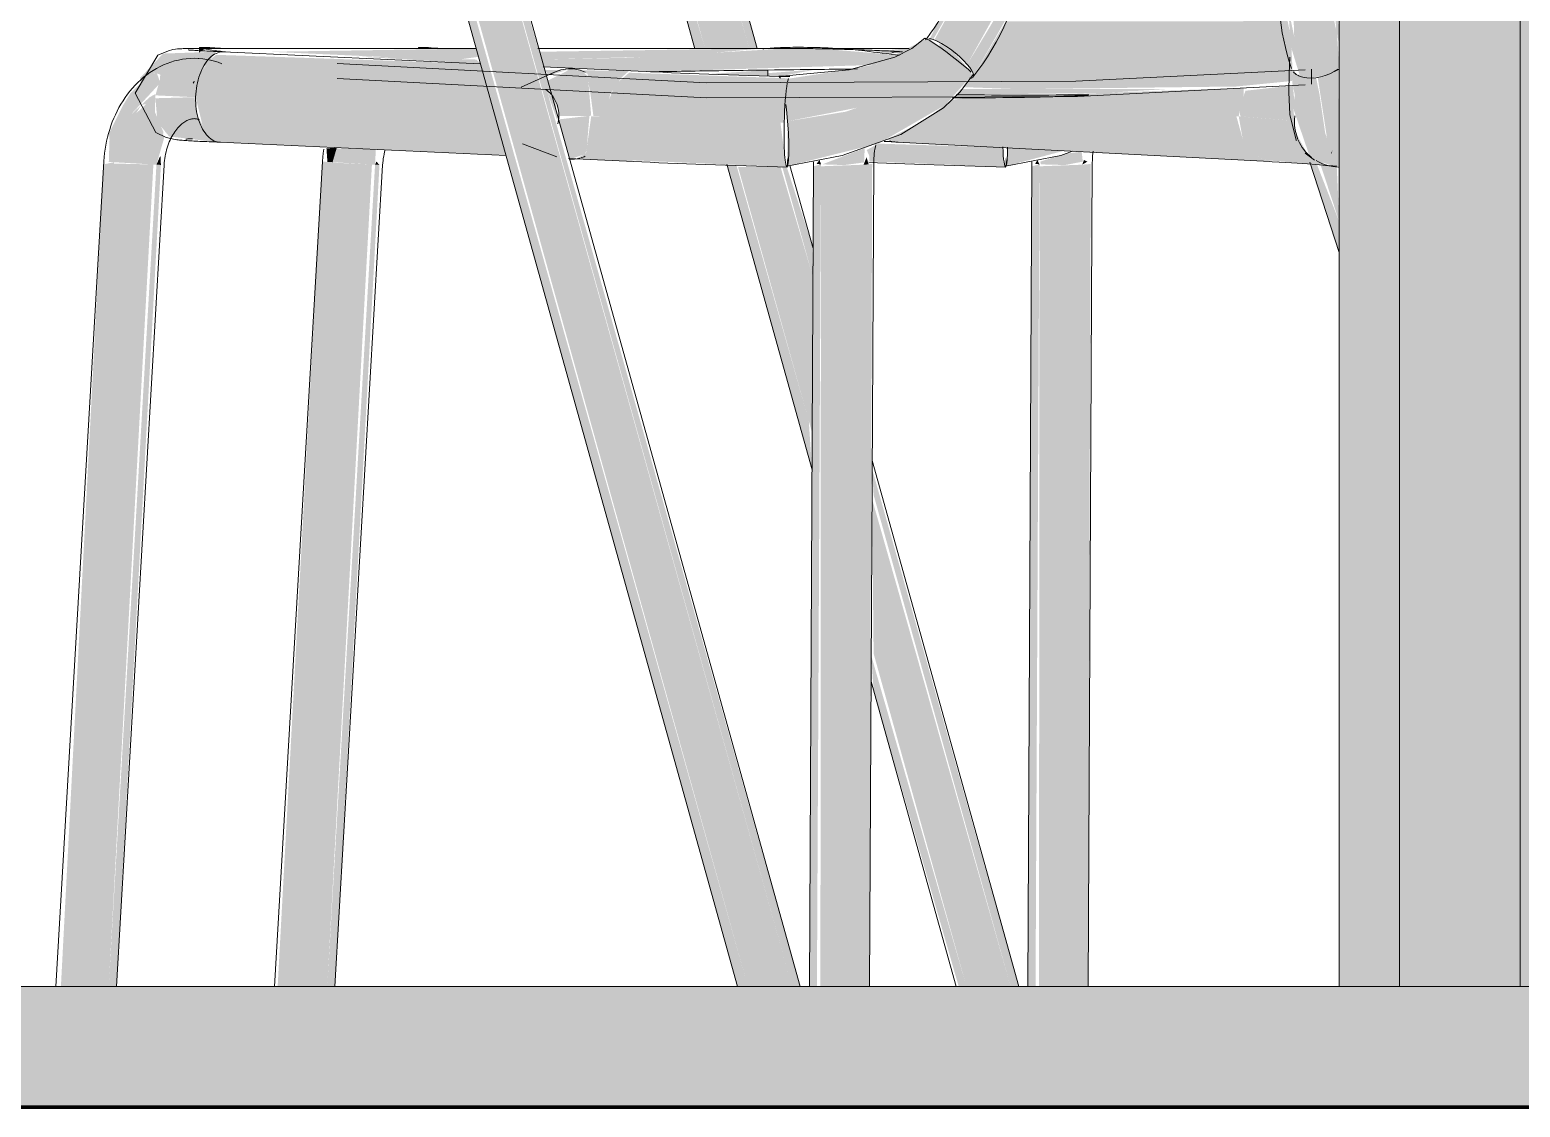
# Model space of a CAD drawing. Header units: inches. Extents: x 20426 to 92531, y -195 to 750.
# Drawn here: x 28045.25 to 28069.96, y 0 to 17.86 of the extents above; entities that cross this region are included whole.
import ezdxf

# ---------------------------------------------------------------- set-up
doc = ezdxf.new("R2010")
doc.units = ezdxf.units.IN
doc.header["$MEASUREMENT"] = 0
doc.linetypes.add('Grid Line 1_2_', pattern=[0.875, 0.5, -0.125, 0.125, -0.125])
for name, color, linetype, lineweight in [('A-FLOR-LEVL', 51, 'Continuous', 9), ('A-GLAZ-CWMG', 51, 'Continuous', 9), ('A-WALL-PATT', 111, 'Continuous', 13), ('C-TOPO', 7, 'Continuous', 9), ('I-FURN', 30, 'Continuous', 9)]:
    doc.layers.add(name, color=color, linetype=linetype, lineweight=lineweight)

# ---------------------------------------------------------------- blocks, each defined once
blk = doc.blocks.new('HermanMiller_Collection_Air-Chair_SideChair_Arms - Arms-V25-Elevation - South')
at = {"layer": 'I-FURN'}
h = blk.add_hatch(color=256, dxfattribs=at)
h.paths.add_polyline_path([(26117.458, 2), (26115.879, 7.488), (26115.919, 6.91), (26117.33, 2), (26117.388, 2)], flags=0)
h.paths.add_polyline_path([(26114.896, 10.582), (26114.844, 11.378), (26113.643, 15.619), (26113.495, 15.606), (26114.853, 10.735)], flags=0)
h.paths.add_polyline_path([(26112.953, 17.551), (26113.123, 17.552), (26112.237, 20.578), (26112.143, 20.458), (26112.953, 17.552)], flags=0)
h = blk.add_hatch(color=256, dxfattribs=at)
h.paths.add_polyline_path([(26117.884, 2), (26118.191, 2), (26115.892, 10.087), (26115.919, 7.519), (26117.458, 2), (26117.779, 2)], flags=0)
h.paths.add_polyline_path([(26114.899, 11.18), (26114.896, 13.821), (26114.374, 15.589), (26113.671, 15.585), (26114.896, 11.19)], flags=0)
h.paths.add_polyline_path([(26113.123, 17.551), (26113.856, 17.552), (26112.954, 20.734), (26112.272, 20.602), (26113.123, 17.552)], flags=0)
h = blk.add_hatch(color=256, dxfattribs=at)
h.paths.add_polyline_path([(26118.252, 2), (26118.324, 2), (26115.894, 10.579), (26115.919, 10.15), (26118.191, 2)], flags=0)
h.paths.add_polyline_path([(26114.912, 13.765), (26114.896, 14.3), (26114.479, 15.585), (26114.404, 15.585), (26114.896, 13.821)], flags=0)
h.paths.add_polyline_path([(26114.479, 15.597), (26114.469, 15.677), (26114.479, 15.597)], flags=0)
h.paths.add_polyline_path([(26113.856, 17.551), (26113.99, 17.552), (26113.046, 20.734), (26112.979, 20.699), (26113.856, 17.552)], flags=0)
h = blk.add_hatch(color=256, dxfattribs=at)
h.paths.add_polyline_path([(26116.175, 17.46), (26116.39, 17.495), (26116.501, 17.544), (26116.441, 17.551), (26115.901, 17.494), (26116.142, 17.464)], flags=0)
h.paths.add_polyline_path([(26109.329, 17.549), (26109.329, 17.551), (26109.229, 17.549)], flags=0)
for points in [[(26106.947, 15.665), (26107.018, 15.907), (26106.846, 15.893), (26106.862, 15.67)], [(26107.652, 15.624), (26107.665, 15.876), (26107.014, 15.893), (26106.947, 15.665), (26107.6, 15.627)], [(26118.114, 15.585), (26118.078, 15.701), (26118.062, 15.907), (26115.996, 15.973), (26115.805, 15.867), (26115.845, 15.775), (26115.849, 15.677), (26117.614, 15.605)], [(26118.117, 15.6), (26119.072, 15.854), (26118.139, 15.895), (26118.114, 15.602)], [(26119.098, 15.619), (26119.388, 15.675), (26119.368, 15.839), (26119.09, 15.804), (26118.681, 15.675), (26118.694, 15.629), (26119.068, 15.619)], [(26106.142, 2), (26106.153, 2), (26106.947, 15.665), (26106.78, 15.674), (26106.037, 2), (26106.067, 2)], [(26106.498, 2), (26106.86, 2), (26107.6, 15.627), (26106.946, 15.658), (26106.525, 8.411), (26106.153, 2), (26106.384, 2)], [(26106.985, 2), (26106.986, 2), (26107.725, 15.62), (26107.652, 15.624), (26106.947, 3.496), (26106.86, 2), (26106.976, 2)], [(26107.725, 15.62), (26107.674, 15.675), (26107.652, 15.624), (26107.718, 15.621)], [(26118.114, 15.585), (26118.121, 15.697), (26118.106, 15.748), (26118.109, 15.607)], [(26118.107, 15.697), (26118.135, 15.74), (26118.107, 15.701)], [(26118.486, 2), (26118.604, 2), (26118.671, 15.63), (26118.545, 15.597), (26118.478, 2)], [(26118.671, 15.63), (26118.634, 15.701), (26118.598, 15.637)], [(26119.061, 2), (26119.31, 2), (26119.377, 15.624), (26118.671, 15.597), (26118.661, 2), (26118.948, 2)], [(26119.31, 2), (26119.476, 2), (26119.519, 15.636), (26119.377, 15.624), (26119.33, 6.068)], [(26119.377, 15.624), (26119.464, 15.675), (26119.407, 15.701), (26119.379, 15.629)]]:
    blk.add_hatch(color=256, dxfattribs=at).paths.add_polyline_path(points, flags=0)
for p, q in [((26113.99, 17.552), (26113.107, 20.719)), ((26112.144, 20.451), (26112.955, 17.543)), ((26109.329, 17.551), (26108.422, 17.552)), ((26110.546, 17.55), (26110.353, 17.55)), ((26116.509, 17.552), (26115.063, 17.551)), ((26106.78, 15.676), (26105.985, 2)), ((26106.987, 2), (26107.778, 15.618)), ((26113.487, 15.632), (26114.899, 10.568)), ((26114.915, 14.235), (26114.532, 15.609)), ((26118.544, 15.65), (26118.477, 2)), ((26118.545, 15.671), (26118.544, 15.65)), ((26119.477, 2), (26119.544, 15.645)), ((26118.325, 2), (26115.895, 10.719)), ((26115.877, 7.059), (26117.287, 2))]:
    blk.add_line(p, q, dxfattribs=at)
at = {"layer": 'I-FURN', "flags": 128}
for points in [[(26108.221, 17.551), (26108.249, 17.552), (26108.279, 17.552), (26108.31, 17.552), (26108.343, 17.552), (26108.377, 17.552), (26108.412, 17.552), (26108.422, 17.552)], [(26106.801, 15.882), (26106.792, 15.815), (26106.785, 15.749), (26106.78, 15.682), (26106.78, 15.676)], [(26107.778, 15.618), (26107.781, 15.655), (26107.785, 15.692), (26107.789, 15.729), (26107.795, 15.765), (26107.802, 15.801), (26107.81, 15.836), (26107.819, 15.871)], [(26118.105, 15.597), (26118.121, 15.622), (26118.134, 15.697), (26118.14, 15.816), (26118.14, 15.914)], [(26119.217, 15.846), (26119.021, 15.777), (26118.105, 15.597)], [(26119.56, 15.846), (26119.555, 15.809), (26119.551, 15.772), (26119.548, 15.734), (26119.546, 15.696), (26119.545, 15.658), (26119.544, 15.645)], [(26115.841, 15.663), (26115.984, 15.657), (26116.132, 15.65), (26116.283, 15.644), (26116.438, 15.638), (26116.597, 15.633), (26116.758, 15.627), (26116.922, 15.621), (26117.089, 15.615), (26117.258, 15.61), (26117.429, 15.604), (26117.602, 15.599), (26117.776, 15.594), (26117.951, 15.589), (26118.112, 15.585)]]:
    blk.add_lwpolyline(points, dxfattribs=at)
at = {"layer": 'I-FURN'}
blk.add_ellipse((26118.132, 16.334), major_axis=(0.02, 0.75), ratio=0.096081, start_param=2.160475, end_param=3.166388, dxfattribs=at)
blk.add_open_spline([(26108.754, 17.55), (26108.669, 17.556), (26108.514, 17.566), (26108.371, 17.57), (26108.364, 17.563), (26108.373, 17.558)], degree=3, knots=[-0.9803565, -0.9803565, -0.9803565, -0.9803565, -0.8, -0.6, -0.4, -0.4, -0.4, -0.4], dxfattribs=at)
blk = doc.blocks.new('HermanMiller_Collection_Air-Chair_SideChair_Arms - Arms-V46-Elevation - South')
at = {"layer": 'I-FURN'}
for points in [[(26113.664, 2), (26113.833, 2), (26108.613, 20.578), (26108.518, 20.458), (26113.294, 3.324)], [(26114.478, 2), (26114.566, 2), (26109.329, 20.734), (26108.648, 20.602), (26111.393, 10.757), (26113.833, 2), (26114.385, 2)], [(26114.566, 2), (26114.7, 2), (26110.508, 16.829), (26110.534, 16.923), (26110.515, 17.015), (26109.422, 20.734), (26109.345, 20.734), (26113.432, 6.068)], [(26116.905, 17.697), (26117.338, 18.452), (26117.515, 19.16), (26117.443, 19.142), (26117.09, 18.205), (26116.85, 17.708)], [(26117.471, 17.287), (26118.008, 18.254), (26118.196, 19.014), (26117.537, 19.091), (26117.191, 18.172), (26116.924, 17.688), (26117.22, 17.516), (26117.392, 17.371)], [(26123.035, 17.073), (26122.838, 18.008), (26122.812, 19.034), (26122.733, 19.034), (26122.839, 17.581), (26122.988, 17.091), (26123.035, 17.073)], [(26117.573, 17.095), (26118.147, 18.094), (26118.399, 18.894), (26118.399, 19.002), (26118.244, 19.009), (26117.932, 18.051), (26117.471, 17.287), (26117.565, 17.144)], [(26123.146, 17.058), (26123.451, 17.118), (26123.64, 17.226), (26123.603, 17.789), (26123.538, 18.094), (26123.55, 19.009), (26122.96, 19.024), (26122.851, 19.026), (26122.893, 17.748), (26123.035, 17.073)], [(26123.64, 17.611), (26123.589, 19.016), (26123.55, 19.009), (26123.586, 17.869), (26123.628, 17.67)], [(26104.749, 17.495), (26104.827, 17.542), (26104.749, 17.558), (26104.749, 17.495)], [(26117.52, 17.176), (26117.24, 17.498), (26117.008, 17.633), (26117.015, 17.57), (26117.491, 17.203)], [(26104.677, 16.742), (26104.827, 17.255), (26104.965, 17.42), (26105.018, 17.496), (26104.139, 17.466), (26103.755, 17.062), (26103.772, 16.99), (26104.001, 17.148), (26104.09, 17.117), (26104.085, 17.034), (26104.01, 16.773), (26104.655, 16.743)], [(26114.492, 15.6), (26116.007, 15.978), (26117.112, 16.617), (26117.554, 17.116), (26117.484, 17.209), (26117.22, 17.42), (26116.534, 16.868), (26115.454, 16.502), (26114.492, 16.344), (26114.49, 15.612), (26114.49, 15.602)], [(26103.323, 15.665), (26103.597, 16.447), (26104.09, 16.98), (26104.031, 17.152), (26103.9, 17.105), (26103.597, 16.81), (26103.477, 16.615), (26103.24, 16.145), (26103.249, 16.036), (26103.237, 15.67)], [(26110.699, 16.428), (26111.236, 16.434), (26111.182, 17.087), (26111.081, 17.18), (26110.888, 17.204), (26110.514, 17.018), (26110.501, 16.856), (26110.551, 16.807), (26110.644, 16.68), (26110.693, 16.489)], [(26114.436, 16.318), (26114.509, 17.056), (26111.865, 17.148), (26111.635, 16.953), (26111.497, 16.617), (26111.475, 16.423), (26114.374, 16.319)], [(26114.167, 17.095), (26114.167, 17.193), (26113.172, 17.126), (26114.145, 17.096)], [(26114.351, 17.089), (26114.402, 17.096), (26114.97, 17.203), (26114.167, 17.141), (26114.167, 17.095), (26114.349, 17.089)], [(26123.602, 15.597), (26123.407, 16.148), (26123.312, 16.791), (26123.256, 17.065), (26122.962, 17.102), (26122.868, 17.2), (26122.854, 17.073), (26122.864, 16.969), (26122.904, 16.777), (26122.87, 16.579), (26123.132, 15.812), (26123.29, 15.684), (26123.532, 15.606)], [(26123.602, 15.597), (26123.64, 15.603), (26123.622, 17.198), (26123.284, 17.065), (26123.462, 15.9), (26123.532, 15.806), (26123.532, 15.748), (26123.6, 15.6)], [(26110.675, 16.348), (26110.644, 16.68), (26110.508, 16.829), (26110.659, 16.394)], [(26120.748, 16.876), (26117.36, 16.876), (26117.286, 16.784), (26119.774, 16.814)], [(26122.898, 16.351), (26122.88, 16.544), (26122.892, 16.706), (26122.873, 16.927), (26122.851, 16.934), (26122.086, 16.85), (26121.996, 16.617), (26121.997, 16.424), (26122.87, 16.354)], [(26105.089, 15.997), (26104.878, 16.095), (26104.719, 16.423), (26104.655, 16.743), (26104.01, 16.725), (26104.044, 16.33), (26104.238, 16.092), (26104.983, 16.004)], [(26122.512, 15.675), (26122.235, 15.776), (26122.038, 16.051), (26121.934, 16.428), (26117.174, 16.676), (26116.769, 16.36), (26116.333, 16.139), (26116.128, 16.041), (26116.326, 15.997), (26122.368, 15.682)], [(26110.878, 15.714), (26111.139, 15.801), (26111.163, 15.893), (26111.206, 16.434), (26110.691, 16.374), (26110.709, 16.291), (26110.859, 15.781)], [(26114.49, 15.585), (26114.456, 15.677), (26114.374, 16.319), (26111.475, 16.423), (26111.533, 16.048), (26111.71, 15.775), (26111.829, 15.7), (26114.374, 15.589)], [(26123.433, 15.615), (26123.103, 15.816), (26122.918, 16.156), (26122.898, 16.351), (26121.973, 16.425), (26122.038, 16.051), (26122.235, 15.776), (26122.461, 15.694), (26123.422, 15.617)], [(26114.509, 15.697), (26114.492, 16.223), (26114.483, 15.697)], [(26115.444, 15.619), (26115.76, 15.661), (26115.772, 15.901), (26115.068, 15.629), (26115.391, 15.619)], [(26123.053, 15.885), (26123.041, 15.931), (26123.051, 15.888)], [(26123.506, 15.803), (26123.532, 15.861), (26123.5, 15.817), (26123.505, 15.807)], [(26102.518, 2), (26102.528, 2), (26103.323, 15.665), (26103.154, 15.629), (26102.443, 2)], [(26102.874, 2), (26103.236, 2), (26103.976, 15.627), (26103.321, 15.643), (26102.528, 2), (26102.76, 2)], [(26103.309, 2), (26103.362, 2), (26104.101, 15.62), (26104.027, 15.624), (26103.323, 3.496), (26103.236, 2), (26103.299, 2)], [(26104.101, 15.62), (26104.093, 15.775), (26104.027, 15.624), (26104.093, 15.621)], [(26114.49, 15.585), (26114.497, 15.697), (26114.482, 15.748), (26114.486, 15.602)], [(26114.853, 2), (26114.979, 2), (26115.047, 15.63), (26114.921, 15.597), (26114.874, 6.068)], [(26115.047, 15.63), (26115.021, 15.704), (26114.973, 15.637), (26115.021, 15.632)], [(26115.437, 2), (26115.685, 2), (26115.753, 15.624), (26115.046, 15.597), (26115.037, 2), (26115.324, 2)], [(26115.685, 2), (26115.852, 2), (26115.895, 15.636), (26115.753, 15.624), (26115.705, 6.068)], [(26115.753, 15.624), (26115.838, 15.629), (26115.801, 15.745), (26115.755, 15.629)]]:
    blk.add_hatch(color=256, dxfattribs=at).paths.add_polyline_path(points, flags=0)
h = blk.add_hatch(color=256, dxfattribs=at)
h.paths.add_polyline_path([(26117.573, 17.095), (26117.486, 17.268), (26117.566, 17.106)], flags=0)
h.paths.add_polyline_path([(26118.335, 16.876), (26121.934, 16.92), (26122.856, 17.011), (26122.862, 17.264), (26122.838, 17.742), (26122.784, 18.004), (26118.111, 17.998), (26117.573, 17.095), (26117.537, 17.095), (26117.388, 16.91), (26117.614, 16.902)], flags=0)
h = blk.add_hatch(color=256, dxfattribs=at)
h.paths.add_polyline_path([(26109.039, 17.367), (26109.368, 17.412), (26109.329, 17.549), (26105.918, 17.496), (26108.153, 17.393), (26109.026, 17.368)], flags=0)
h.paths.add_polyline_path([(26110.417, 17.368), (26112.597, 17.42), (26114.098, 17.552), (26110.381, 17.496), (26110.409, 17.393)], flags=0)
h = blk.add_hatch(color=256, dxfattribs=at)
h.paths.add_polyline_path([(26112.224, 17.165), (26115.919, 17.277), (26116.379, 17.437), (26114.755, 17.57), (26113.951, 17.52), (26111.865, 17.396), (26110.417, 17.368), (26110.45, 17.246), (26112.199, 17.166)], flags=0)
h.paths.add_polyline_path([(26109.4, 17.296), (26109.331, 17.367), (26107.321, 17.419), (26109.331, 17.299)], flags=0)
h = blk.add_hatch(color=256, dxfattribs=at)
h.paths.add_polyline_path([(26114.492, 16.344), (26115.898, 16.617), (26116.626, 16.904), (26117.22, 17.42), (26116.798, 17.711), (26115.968, 17.29), (26115.365, 17.18), (26114.507, 17.05), (26114.455, 16.676), (26114.482, 16.441)], flags=0)
h.paths.add_polyline_path([(26115.879, 17.3), (26116.187, 17.371), (26115.903, 17.307)], flags=0)
h = blk.add_hatch(color=256, dxfattribs=at)
h.paths.add_polyline_path([(26111.475, 16.423), (26111.552, 16.798), (26111.742, 17.073), (26111.865, 17.18), (26110.465, 17.193), (26110.531, 17.105), (26110.906, 17.212), (26111.177, 17.133), (26111.194, 16.964), (26111.227, 16.774), (26111.272, 16.433)], flags=0)
h.paths.add_polyline_path([(26109.619, 16.51), (26109.4, 17.296), (26105.018, 17.445), (26104.872, 17.329), (26104.731, 17.039), (26104.677, 16.742), (26109.464, 16.517)], flags=0)
h = blk.add_hatch(color=256, dxfattribs=at)
h.paths.add_polyline_path([(26121.973, 16.426), (26122.057, 16.8), (26122.057, 16.897), (26117.466, 16.733), (26117.193, 16.694), (26117.193, 16.675), (26121.934, 16.428)], flags=0)
h.paths.add_polyline_path([(26116.379, 17.437), (26116.39, 17.495), (26116.332, 17.442)], flags=0)
h = blk.add_hatch(color=256, dxfattribs=at)
h.paths.add_polyline_path([(26104.159, 16.071), (26104.172, 16.16), (26104.163, 16.104)], flags=0)
h.paths.add_polyline_path([(26104.027, 15.624), (26104.155, 16.068), (26104.137, 16.127), (26104.143, 16.169), (26104.12, 16.217), (26104.001, 16.5), (26104.01, 16.795), (26103.915, 16.743), (26103.537, 16.391), (26103.323, 15.665), (26103.976, 15.627)], flags=0)
h.paths.add_polyline_path([(26103.688, 16.472), (26103.777, 16.615), (26103.855, 16.628), (26103.727, 16.509)], flags=0)
h.paths.add_polyline_path([(26104.591, 16.82), (26104.538, 16.84), (26104.547, 16.821)], flags=0)
h = blk.add_hatch(color=256, dxfattribs=at)
h.paths.add_polyline_path([(26111.959, 15.675), (26111.71, 15.775), (26111.533, 16.048), (26111.475, 16.423), (26111.236, 16.428), (26111.15, 15.812), (26110.991, 15.726), (26111.135, 15.713), (26111.829, 15.681)], flags=0)
h.paths.add_polyline_path([(26109.824, 15.775), (26109.619, 16.51), (26104.677, 16.742), (26104.802, 16.231), (26104.878, 16.095), (26105.089, 15.997), (26109.464, 15.792)], flags=0)
h = blk.add_hatch(color=256, dxfattribs=at)
h.paths.add_polyline_path([(26127.64, 2), (26127.8, 2), (26127.64, 2.487), (26127.64, 2.083)], flags=0)
h.paths.add_polyline_path([(26123.64, 14.17), (26123.64, 14.678), (26123.264, 15.644), (26123.166, 15.615), (26123.222, 15.445)], flags=0)
h = blk.add_hatch(color=256, dxfattribs=at)
h.paths.add_polyline_path([(26128.358, 2), (26128.544, 2), (26127.64, 4.754), (26127.64, 2.487), (26127.8, 2), (26128.346, 2)], flags=0)
h.paths.add_polyline_path([(26123.64, 14.678), (26123.598, 15.597), (26123.333, 15.615), (26123.389, 15.445)], flags=0)
for p, q in [((26114.701, 2), (26109.483, 20.719)), ((26108.52, 20.451), (26113.663, 2)), ((26104.742, 17.563), (26104.742, 17.491)), ((26114.357, 17.552), (26110.353, 17.551)), ((26116.771, 17.711), (26116.771, 17.721)), ((26109.401, 17.296), (26105.139, 17.496)), ((26110.628, 17.157), (26110.073, 16.908)), ((26112.012, 17.173), (26110.438, 17.247)), ((26114.167, 17.089), (26114.167, 17.193)), ((26114.349, 17.091), (26114.349, 17.091)), ((26123.178, 16.958), (26123.178, 17.209)), ((26123.562, 17.17), (26123.64, 17.206)), ((26105.075, 15.997), (26109.825, 15.774)), ((26110.099, 15.972), (26110.668, 15.754)), ((26116.303, 15.998), (26122.491, 15.675)), ((26103.155, 15.676), (26102.361, 2)), ((26103.362, 2), (26104.154, 15.618)), ((26110.861, 15.726), (26111.942, 15.675)), ((26114.92, 15.65), (26114.853, 2)), ((26114.92, 15.671), (26114.92, 15.65)), ((26115.853, 2), (26115.92, 15.645)), ((26123.23, 15.697), (26123.076, 15.816)), ((26123.15, 15.664), (26123.64, 14.168)), ((26123.602, 15.597), (26123.473, 15.608))]:
    blk.add_line(p, q, dxfattribs=at)
at = {"layer": 'I-FURN', "flags": 128}
for points in [[(26117.453, 19.197), (26117.432, 19.09), (26117.407, 18.983), (26117.378, 18.877), (26117.347, 18.771), (26117.311, 18.667), (26117.273, 18.563), (26117.232, 18.461), (26117.187, 18.361), (26117.14, 18.262), (26117.09, 18.166), (26117.036, 18.071), (26116.981, 17.979), (26116.922, 17.889), (26116.862, 17.802), (26116.799, 17.718), (26116.78, 17.694)], [(26122.848, 17.218), (26122.81, 17.332), (26122.776, 17.448), (26122.746, 17.567), (26122.719, 17.688), (26122.695, 17.812), (26122.676, 17.937), (26122.66, 18.064), (26122.647, 18.192), (26122.639, 18.322), (26122.633, 18.453), (26122.632, 18.585), (26122.633, 18.719), (26122.639, 18.853), (26122.647, 18.987), (26122.66, 19.122), (26122.664, 19.161)], [(26117.565, 17.075), (26117.649, 17.185), (26117.73, 17.298), (26117.807, 17.414), (26117.88, 17.533), (26117.95, 17.655), (26118.016, 17.779), (26118.078, 17.905), (26118.136, 18.033), (26118.191, 18.164), (26118.241, 18.296), (26118.287, 18.429), (26118.329, 18.565), (26118.367, 18.701), (26118.4, 18.838), (26118.429, 18.976), (26118.437, 19.015)], [(26103.675, 16.809), (26104.048, 17.439), (26104.226, 17.514), (26104.301, 17.532), (26104.345, 17.538), (26104.376, 17.542), (26104.402, 17.544), (26104.426, 17.546), (26104.448, 17.547), (26104.471, 17.548), (26104.494, 17.549), (26104.518, 17.55), (26104.543, 17.55), (26104.569, 17.551), (26104.596, 17.551), (26104.625, 17.552), (26104.655, 17.552)], [(26104.655, 17.552), (26104.686, 17.552), (26104.719, 17.552), (26104.752, 17.552), (26104.788, 17.552), (26104.797, 17.552)], [(26109.33, 17.551), (26106.922, 17.55), (26104.797, 17.552)], [(26116.768, 17.72), (26116.55, 17.551), (26116.269, 17.407), (26115.514, 17.196), (26114.403, 17.092), (26114.349, 17.091)], [(26116.399, 17.495), (26116.374, 17.497), (26116.348, 17.498), (26116.32, 17.5), (26116.291, 17.502), (26116.261, 17.504), (26116.23, 17.505), (26116.197, 17.507), (26116.163, 17.509), (26116.128, 17.511), (26116.091, 17.512), (26116.054, 17.514), (26116.015, 17.516), (26115.975, 17.518), (26115.934, 17.519), (26115.893, 17.521), (26115.85, 17.523), (26115.806, 17.524), (26115.762, 17.526), (26115.717, 17.527), (26115.671, 17.529), (26115.625, 17.53), (26115.578, 17.532), (26115.531, 17.533), (26115.483, 17.535), (26115.435, 17.536), (26115.387, 17.537), (26115.339, 17.539), (26115.29, 17.54), (26115.242, 17.541), (26115.193, 17.542), (26115.145, 17.543), (26115.097, 17.544), (26115.049, 17.545), (26115.002, 17.546), (26114.955, 17.547), (26114.909, 17.548), (26114.863, 17.548), (26114.818, 17.549), (26114.773, 17.55), (26114.729, 17.55), (26114.686, 17.551), (26114.644, 17.551), (26114.603, 17.552), (26114.563, 17.552), (26114.524, 17.552), (26114.486, 17.552), (26114.45, 17.552), (26114.414, 17.552), (26114.38, 17.552), (26114.355, 17.552)], [(26116.771, 17.721), (26116.798, 17.711), (26116.85, 17.681), (26116.924, 17.633), (26117.015, 17.57), (26117.116, 17.498), (26117.22, 17.42)], [(26104.719, 17.385), (26104.653, 17.387), (26104.587, 17.385), (26104.522, 17.38), (26104.457, 17.371), (26104.393, 17.359), (26104.329, 17.343), (26104.267, 17.325), (26104.205, 17.303), (26104.145, 17.278), (26104.086, 17.25), (26104.029, 17.22), (26103.973, 17.187), (26103.918, 17.152), (26103.866, 17.114), (26103.815, 17.074), (26103.766, 17.031), (26103.718, 16.987), (26103.673, 16.941), (26103.629, 16.893), (26103.587, 16.843), (26103.547, 16.791), (26103.509, 16.738), (26103.473, 16.684), (26103.438, 16.628), (26103.406, 16.571), (26103.375, 16.513), (26103.347, 16.453), (26103.32, 16.393), (26103.295, 16.332), (26103.273, 16.269), (26103.252, 16.206), (26103.233, 16.143), (26103.216, 16.078), (26103.201, 16.013), (26103.188, 15.948), (26103.177, 15.882), (26103.168, 15.815), (26103.161, 15.749), (26103.156, 15.682), (26103.155, 15.676)], [(26104.552, 17.526), (26104.555, 17.526), (26104.561, 17.526), (26104.572, 17.525), (26104.585, 17.523), (26104.6, 17.522), (26104.618, 17.521), (26104.639, 17.52), (26104.661, 17.518), (26104.685, 17.517), (26104.711, 17.515), (26104.739, 17.514), (26104.768, 17.512), (26104.799, 17.51), (26104.831, 17.509), (26104.865, 17.507), (26104.9, 17.506), (26104.937, 17.504), (26104.975, 17.502), (26105.013, 17.501), (26105.053, 17.499), (26105.094, 17.498), (26105.136, 17.496), (26105.137, 17.496)], [(26105.112, 17.298), (26105.051, 17.321), (26104.988, 17.34), (26104.925, 17.356), (26104.861, 17.369), (26104.796, 17.378), (26104.73, 17.384), (26104.719, 17.385)], [(26107.026, 17.303), (26113.14, 16.982), (26119.273, 17.006), (26123.076, 17.195)], [(26117.22, 17.42), (26117.321, 17.342), (26117.412, 17.27), (26117.486, 17.207), (26117.538, 17.159)], [(26122.821, 17.406), (26122.808, 17.13), (26122.802, 16.828), (26122.82, 16.455), (26122.927, 16.033), (26122.931, 16.024)], [(26107.022, 17.053), (26113.15, 16.731), (26119.298, 16.757), (26123.077, 16.945)], [(26112.012, 17.173), (26112.145, 17.167), (26112.282, 17.161), (26112.423, 17.155), (26112.569, 17.149), (26112.718, 17.143), (26112.871, 17.137), (26113.027, 17.132), (26113.187, 17.126), (26113.349, 17.12), (26113.514, 17.115), (26113.682, 17.109), (26113.851, 17.104), (26114.022, 17.098), (26114.195, 17.093), (26114.369, 17.088), (26114.528, 17.084)], [(26114.374, 17.059), (26114.371, 17.066), (26114.349, 17.091)], [(26117.568, 17.12), (26117.353, 16.832), (26117.077, 16.565), (26116.371, 16.122), (26115.396, 15.777), (26114.48, 15.597)], [(26103.675, 16.809), (26104.016, 16.16), (26104.19, 16.077), (26104.265, 16.056), (26104.308, 16.047), (26104.339, 16.042), (26104.365, 16.038), (26104.388, 16.035), (26104.411, 16.033), (26104.433, 16.031), (26104.456, 16.029), (26104.48, 16.027), (26104.505, 16.025), (26104.531, 16.023), (26104.559, 16.022), (26104.587, 16.02), (26104.617, 16.018), (26104.648, 16.016), (26104.681, 16.014), (26104.714, 16.013), (26104.749, 16.011), (26104.786, 16.009), (26104.823, 16.008), (26104.862, 16.006), (26104.901, 16.004), (26104.942, 16.002), (26104.984, 16.001), (26105.026, 15.999), (26105.07, 15.998), (26105.077, 15.997)], [(26114.492, 16.344), (26114.473, 16.537), (26114.463, 16.619)], [(26104.154, 15.618), (26104.156, 15.655), (26104.16, 15.692), (26104.165, 15.729), (26104.171, 15.765), (26104.178, 15.801), (26104.186, 15.836), (26104.195, 15.871), (26104.205, 15.905), (26104.216, 15.938), (26104.228, 15.97), (26104.24, 16.002), (26104.254, 16.032), (26104.268, 16.061), (26104.282, 16.09), (26104.298, 16.117), (26104.313, 16.142), (26104.33, 16.167), (26104.346, 16.19), (26104.363, 16.212), (26104.38, 16.233), (26104.397, 16.252), (26104.415, 16.269), (26104.432, 16.286), (26104.449, 16.3), (26104.466, 16.314), (26104.483, 16.326), (26104.499, 16.337), (26104.515, 16.347), (26104.531, 16.355), (26104.546, 16.362), (26104.561, 16.368), (26104.575, 16.373), (26104.589, 16.378), (26104.603, 16.381), (26104.616, 16.383), (26104.628, 16.385), (26104.641, 16.386), (26104.653, 16.387), (26104.665, 16.386), (26104.666, 16.386)], [(26104.666, 16.386), (26104.678, 16.385), (26104.69, 16.384), (26104.702, 16.381), (26104.715, 16.378), (26104.728, 16.375), (26104.741, 16.37), (26104.743, 16.369)], [(26114.48, 15.597), (26114.497, 15.622), (26114.509, 15.697), (26114.515, 15.816), (26114.514, 15.97), (26114.506, 16.151), (26114.492, 16.344)], [(26104.516, 16.048), (26104.518, 16.049), (26104.525, 16.049), (26104.535, 16.049), (26104.548, 16.05), (26104.564, 16.05), (26104.582, 16.051), (26104.602, 16.051), (26104.625, 16.051)], [(26115.956, 15.952), (26115.948, 15.918), (26115.941, 15.882), (26115.935, 15.846), (26115.93, 15.809), (26115.926, 15.772), (26115.923, 15.734), (26115.921, 15.696), (26115.92, 15.658), (26115.92, 15.645)], [(26116.289, 15.999), (26116.272, 16), (26116.253, 16.001), (26116.231, 16.003), (26116.208, 16.004), (26116.182, 16.006), (26116.155, 16.007), (26116.126, 16.009), (26116.096, 16.01)], [(26111.942, 15.675), (26112.077, 15.669), (26112.216, 15.663), (26112.36, 15.657), (26112.508, 15.65), (26112.659, 15.644), (26112.814, 15.638), (26112.972, 15.633), (26113.134, 15.627), (26113.298, 15.621), (26113.465, 15.615), (26113.633, 15.61), (26113.805, 15.604), (26113.977, 15.599), (26114.152, 15.594), (26114.327, 15.589), (26114.488, 15.585)], [(26123.477, 15.604), (26123.468, 15.605), (26123.445, 15.608), (26123.411, 15.612), (26123.367, 15.617), (26123.315, 15.622), (26123.254, 15.627), (26123.187, 15.632), (26123.112, 15.638), (26123.031, 15.644), (26122.943, 15.649), (26122.849, 15.655), (26122.748, 15.661), (26122.642, 15.667), (26122.53, 15.673), (26122.491, 15.675)]]:
    blk.add_lwpolyline(points, dxfattribs=at)
at = {"layer": 'I-FURN'}
for centre, major_axis, ratio, start_param, end_param in [((26117.173, 17.385), (-0.393, 0.31), 0.26753, 5.651962, 5.913762), ((26117.173, 17.385), (-0.393, 0.31), 0.26753, 4.081166, 5.651962), ((26110.436, 101.858), (0, 84.692), 0.707107, 3.05175, 3.053597), ((26121.145, 101.858), (0, 84.69), 0.707107, 3.051747, 3.061518), ((26110.888, 16.463), (-0.021, 0.75), 0.90616, 6.224803, 6.748402), ((26110.888, 16.463), (-0.021, 0.75), 0.90616, 5.876765, 6.224803), ((26114.508, 16.334), (0.02, 0.75), 0.096081, 0.286594, 0.488977), ((26117.173, 17.385), (-0.393, 0.31), 0.26753, 2.772169, 4.081166), ((26123.32, 17.385), (0.471, 0.167), 0.596783, 3.34957, 3.611369), ((26123.32, 17.385), (0.471, 0.167), 0.596783, 3.628657, 3.873168), ((26123.32, 17.385), (0.471, 0.167), 0.596783, 3.873168, 5.182165), ((26104.928, 16.834), (0.185, 0.465), 0.644783, 1.447807, 1.523471), ((26110.246, 16.444), (-0.014, 0.5), 0.90616, 5.458165, 5.701205), ((26114.508, 16.334), (0.02, 0.75), 0.096081, 0.548394, 1.595591), ((26110.246, 16.444), (-0.014, 0.5), 0.90616, 4.654007, 5.439405), ((26110.246, 16.444), (-0.014, 0.5), 0.90616, 4.392208, 4.654007), ((26114.508, 16.334), (0.02, 0.75), 0.096081, 1.595591, 3.166388), ((26123.644, 16.334), (0.202, 0.722), 0.995009, 1.820693, 2.240038), ((26123.644, 16.334), (0.202, 0.722), 0.995009, 1.710245, 1.820693), ((26123.644, 16.334), (0.202, 0.722), 0.995009, 2.259974, 2.746967), ((26110.888, 16.463), (-0.021, 0.75), 0.90616, 3.083211, 3.34501), ((26110.888, 16.463), (-0.021, 0.75), 0.90616, 3.37013, 3.485812), ((26123.644, 16.334), (0.202, 0.722), 0.995009, 2.867891, 3.391489)]:
    blk.add_ellipse(centre, major_axis=major_axis, ratio=ratio, start_param=start_param, end_param=end_param, dxfattribs=at)
for points in [[(26105.158, 17.548), (26105.061, 17.555), (26104.894, 17.566), (26104.749, 17.57), (26104.728, 17.56), (26104.831, 17.539), (26104.976, 17.519), (26105.063, 17.508)], [(26114.143, 17.55), (26114.122, 17.548), (26114.101, 17.547), (26114.081, 17.545)], [(26105.126, 17.496), (26105.053, 17.495), (26104.901, 17.424), (26104.728, 17.135), (26104.68, 16.873), (26104.677, 16.742)], [(26116.363, 17.496), (26116.316, 17.497), (26116.268, 17.491), (26116.221, 17.479)], [(26104.677, 16.742), (26104.673, 16.611), (26104.708, 16.35), (26104.868, 16.065), (26105.016, 15.996), (26105.089, 15.997)], [(26117.29, 16.784), (26117.329, 16.784), (26117.365, 16.784), (26117.398, 16.783)], [(26117.398, 16.783), (26117.715, 16.779), (26118.35, 16.774), (26118.985, 16.779), (26119.303, 16.784)], [(26119.303, 16.784), (26119.361, 16.784), (26119.453, 16.785), (26119.486, 16.783), (26119.486, 16.781)], [(26116.186, 16.017), (26116.232, 16.004), (26116.279, 15.998), (26116.326, 15.997)]]:
    blk.add_open_spline(points, degree=3, dxfattribs=at)
for points, knots in [([(26115.773, 17.51), (26115.643, 17.527), (26115.316, 17.555), (26114.808, 17.573), (26114.405, 17.568), (26114.219, 17.557), (26114.143, 17.55)], [-1, -1, -1, -1, -0.7, -0.4, -0.2, 0, 0, 0, 0]), ([(26112.222, 17.165), (26112.245, 17.165), (26112.458, 17.168), (26112.879, 17.175), (26113.508, 17.184), (26113.946, 17.19), (26114.167, 17.193)], [-0.7807949, -0.7807949, -0.7807949, -0.7807949, -0.75, -0.5, -0.25, 0, 0, 0, 0]), ([(26114.167, 17.193), (26114.451, 17.197), (26114.945, 17.203), (26115.442, 17.208), (26115.649, 17.211)], [-1, -1, -1, -1, -0.5, -0.1419922, -0.1419922, -0.1419922, -0.1419922]), ([(26118.419, 16.74), (26118.101, 16.735), (26117.704, 16.732), (26117.307, 16.733), (26117.227, 16.733)], [-1, -1, -1, -1, -0.5, -0.3740813, -0.3740813, -0.3740813, -0.3740813]), ([(26119.486, 16.781), (26119.486, 16.78), (26119.453, 16.776), (26119.315, 16.767), (26119.107, 16.758), (26118.861, 16.75), (26118.616, 16.743), (26118.477, 16.741), (26118.419, 16.74)], [-0.7499517, -0.7499517, -0.7499517, -0.7499517, -0.625, -0.5, -0.375, -0.25, -0.125, 0, 0, 0, 0])]:
    blk.add_open_spline(points, degree=3, knots=knots, dxfattribs=at)
blk = doc.blocks.new('Rectangular Mullion - Rectangular Mullion 1-779229-Elevation - South')
at = {"layer": 'A-GLAZ-CWMG'}
blk.add_hatch(color=256, dxfattribs=at).paths.add_polyline_path([(26089.453, 0), (26125.64, 0), (26125.64, 2), (26089.453, 2), (26089.453, 1.38)], flags=0)
blk.add_line((26125.64, 2), (26089.453, 2), dxfattribs=at)
blk = doc.blocks.new('Rectangular Mullion - Rectangular Mullion 1-827449-Elevation - South')
at = {"layer": 'A-GLAZ-CWMG'}
blk.add_hatch(color=256, dxfattribs=at).paths.add_polyline_path([(26016.078, 2), (26018.078, 2), (26018.078, 96), (26016.078, 96), (26016.078, 20.133)], flags=0)
for p, q in [((26016.078, 96), (26016.078, 2)), ((26018.078, 2), (26018.078, 96)), ((26018.078, 2), (26016.078, 2))]:
    blk.add_line(p, q, dxfattribs=at)
blk = doc.blocks.new('Rectangular Mullion - Rectangular Mullion 1-836905-Elevation - South')
at = {"layer": 'A-GLAZ-CWMG'}
h = blk.add_hatch(color=256, dxfattribs=at)
h.paths.add_polyline_path([(26124.64, 2), (26124.64, 96), (26123.64, 96), (26123.64, 2)], flags=0)
h.paths.add_polyline_path([(26127.64, 2), (26127.64, 96), (26126.64, 96), (26126.64, 2)], flags=0)
blk.add_line((26123.64, 2), (26123.64, 96), dxfattribs=at)

msp = doc.modelspace()

# ---------------------------------------------------------------- hatches: boundary and pattern name
at = {"layer": 'A-WALL-PATT', "lineweight": 9}
h = msp.add_hatch(dxfattribs=at)
h.set_pattern_fill('FP_11', color=256, style=0, pattern_type=2)
h.set_pattern_definition([(0, (28221.96, 0.25), (-193, 193), [48, -145]), (90, (28221.96, 0.25), (-193, 1e-14), [96.25, -96.75]), (180, (28269.96, 96.5), (-193, 193), [48, -145]), (90, (28269.96, 0.25), (-193, 1e-14), [96.25, -96.75]), (180, (28269.96, 96.75), (-193, 193), [48, -145]), (90, (28269.96, 96.75), (-193, 1e-14), [96.25, -96.75]), (0, (28221.96, 193), (-193, 193), [48, -145]), (90, (28221.96, 96.75), (-193, 1e-14), [96.25, -96.75]), (0, (28270.21, 48.25), (-193, 193), [48, -145]), (90, (28270.21, 0), (-193, 1e-14), [48.25, -144.75]), (90, (28318.21, 0), (-193, 1e-14), [48.25, -144.75]), (0, (28270.21, 144.75), (-193, 193), [48, -145]), (90, (28270.21, 48.5), (-193, 1e-14), [96.25, -96.75]), (180, (28318.21, 48.5), (-193, 193), [48, -145]), (90, (28318.21, 48.5), (-193, 1e-14), [96.25, -96.75]), (90, (28270.21, 145), (-193, 1e-14), [48, -145]), (180, (28318.21, 145), (-193, 193), [48, -145]), (90, (28318.21, 145), (-193, 1e-14), [48, -145]), (0, (28318.46, 0.25), (-193, 193), [48, -145]), (90, (28318.46, 0.25), (-193, 1e-14), [96.25, -96.75]), (180, (28366.46, 96.5), (-193, 193), [48, -145]), (90, (28366.46, 0.25), (-193, 1e-14), [96.25, -96.75]), (180, (28366.46, 96.75), (-193, 193), [48, -145]), (90, (28366.46, 96.75), (-193, 1e-14), [96.25, -96.75]), (180, (28366.46, 193), (-193, 193), [48, -145]), (90, (28318.46, 96.75), (-193, 1e-14), [96.25, -96.75]), (0, (28366.71, 48.25), (-193, 193), [48, -145]), (90, (28366.71, 0), (-193, 1e-14), [48.25, -144.75]), (90, (28414.71, 0), (-193, 1e-14), [48.25, -144.75]), (0, (28366.71, 144.75), (-193, 193), [48, -145]), (90, (28366.71, 48.5), (-193, 1e-14), [96.25, -96.75]), (180, (28414.71, 48.5), (-193, 193), [48, -145]), (90, (28414.71, 48.5), (-193, 1e-14), [96.25, -96.75]), (90, (28366.71, 145), (-193, 1e-14), [48, -145]), (180, (28414.71, 145), (-193, 193), [48, -145]), (90, (28414.71, 145), (-193, 1e-14), [48, -145])])
h.paths.add_polyline_path([(27942.714, 2), (27959.402, 2), (27959.402, 45.518), (27939.441, 45.518), (27939.441, 36), (27942.714, 36), (27942.714, 20.133)], flags=0)
h.paths.add_polyline_path([(28072.594, 2), (28074.583, 2), (28070.964, 13.026), (28070.964, 5.181), (28072.008, 2), (28072.524, 2)], flags=0)
h.paths.add_polyline_path([(28033.777, 2), (28034.181, 2), (28033.777, 8.96)], flags=0)
h.paths.add_polyline_path([(28036.5, 2), (28036.5, 28.5), (28033.795, 28.5), (28033.852, 16.906), (28034.065, 16.615), (28034.303, 16.145), (28034.305, 15.974), (28034.4, 15.445), (28035.216, 2), (28035.297, 2)], flags=0)
h.paths.add_polyline_path([(28076.288, 2), (28104.152, 2), (28104.152, 45.518), (28070.964, 45.518), (28071.012, 28.32), (28072.776, 28.189), (28072.865, 28.162), (28073.249, 28.001), (28073.506, 27.56), (28073.468, 27.37), (28073.227, 27.076), (28072.935, 26.817), (28072.7, 26.714), (28071.928, 26.362), (28071.737, 26.078), (28071.374, 25.296), (28071.2, 24.712), (28071.043, 23.793), (28070.964, 23.181), (28070.981, 16.975), (28071.206, 16.718), (28071.318, 16.512), (28071.275, 16.07), (28071.107, 15.793), (28075.632, 2), (28076.266, 2)], flags=0)
h.paths.add_polyline_path([(28044.367, 2), (28045.685, 2), (28046.505, 15.676), (28046.703, 16.429), (28047.015, 16.906), (28047.07, 17.034), (28047.166, 17.184), (28047.224, 17.236), (28047.467, 17.47), (28048.072, 17.496), (28048.104, 17.552), (28048.342, 17.552), (28052.652, 17.552), (28051.643, 20.996), (28050.492, 24.236), (28050.488, 25.019), (28050.566, 25.428), (28050.811, 26.039), (28051.471, 26.648), (28052.225, 26.933), (28055.781, 27.611), (28059.282, 28.062), (28061.952, 28.266), (28065.655, 28.346), (28066.964, 28.338), (28066.964, 28.75), (28049.453, 28.75), (28049.453, 28.5), (28047.163, 28.5), (28047.163, 28.75), (28047.071, 28.75), (28047.071, 28.5), (28044.367, 28.5), (28044.367, 10.757)], flags=0)
h.paths.add_polyline_path([(28047.477, 2), (28049.31, 2), (28050.104, 15.918), (28047.56, 16.092), (28047.496, 16.084), (28047.455, 15.978), (28047.453, 15.848), (28047.477, 15.619), (28046.685, 2), (28047.467, 2)], flags=0)
h.paths.add_polyline_path([(28111.271, 26.785), (28111.134, 26.953), (28111.236, 26.821)], flags=0)
h.paths.add_polyline_path([(28106.152, 2), (28108.522, 2), (28113.022, 15.836), (28112.846, 16.124), (28112.837, 16.512), (28113.131, 16.941), (28113.316, 17.162), (28113.373, 17.159), (28113.437, 17.318), (28113.435, 17.377), (28113.408, 17.52), (28113.477, 17.746), (28113.554, 18.263), (28113.572, 18.406), (28113.448, 20.747), (28113.043, 24.299), (28112.763, 25.346), (28112.539, 25.854), (28112.178, 26.418), (28112.065, 26.493), (28111.118, 26.882), (28110.963, 27.034), (28110.686, 27.37), (28110.65, 27.627), (28110.781, 27.741), (28110.728, 27.798), (28111.141, 28.121), (28111.628, 28.253), (28114.321, 28.337), (28117.552, 28.337), (28121.089, 28.234), (28124.452, 27.895), (28126.974, 27.539), (28129.754, 27.025), (28130.442, 26.833), (28131.034, 26.533), (28131.167, 26.394), (28131.366, 26.204), (28131.686, 25.644), (28131.838, 24.96), (28131.838, 24.589), (28131.762, 24.016), (28131.328, 22.733), (28130.343, 19.985), (28129.665, 17.55), (28134.245, 17.537), (28134.295, 17.489), (28134.99, 17.352), (28135.239, 17.062), (28135.365, 16.843), (28135.516, 16.615), (28135.754, 16.145), (28135.762, 15.944), (28135.851, 15.445), (28136.672, 2), (28139.788, 2), (28139.788, 28.5), (28134.702, 28.5), (28134.702, 28.75), (28116.453, 28.75), (28116.453, 30), (28140.339, 30), (28140.339, 45.518), (28106.152, 45.518), (28106.152, 10.169)], flags=0)
h.paths.add_polyline_path([(28109.572, 2), (28110.234, 2), (28114.669, 15.688), (28114.04, 15.615), (28109.578, 2.019)], flags=0)
h.paths.add_polyline_path([(28117.079, 2), (28121.355, 2), (28121.312, 15.636), (28121.366, 15.675), (28121.423, 15.701), (28121.275, 15.925), (28115.828, 15.615), (28111.359, 2), (28117.003, 2)], flags=0)
h.paths.add_polyline_path([(28122.363, 2), (28122.507, 2), (28123.057, 3.974), (28122.942, 15.594), (28122.593, 15.622), (28122.286, 15.622), (28122.353, 2)], flags=0)
h.paths.add_polyline_path([(28125.33, 2), (28133.845, 2), (28133.081, 15.848), (28133.047, 15.957), (28129.17, 15.775), (28125.734, 3.45)], flags=0)
h.paths.add_polyline_path([(28124.15, 2), (28124.218, 2), (28127.989, 15.72), (28127.355, 15.675), (28124.13, 4.107), (28124.141, 2)], flags=0)
h.paths.add_polyline_path([(28134.96, 2), (28135.557, 2), (28134.794, 15.846), (28134.687, 16.085), (28133.97, 15.969), (28134.064, 15.445), (28134.893, 2), (28134.936, 2)], flags=0)
h.paths.add_polyline_path([(28145.742, 2), (28148.974, 2), (28149.793, 15.676), (28149.991, 16.429), (28150.303, 16.906), (28150.358, 17.034), (28150.454, 17.184), (28150.512, 17.236), (28150.755, 17.47), (28151.361, 17.496), (28151.392, 17.552), (28151.653, 17.552), (28155.93, 17.59), (28154.931, 20.996), (28153.78, 24.236), (28153.776, 25.019), (28153.854, 25.428), (28154.099, 26.039), (28154.759, 26.648), (28155.513, 26.933), (28159.134, 27.62), (28162.942, 28.096), (28165.241, 28.266), (28169.119, 28.343), (28174.181, 28.213), (28174.481, 28.117), (28174.7, 28.001), (28174.957, 27.56), (28174.919, 27.37), (28174.678, 27.076), (28174.386, 26.817), (28174.113, 26.699), (28173.38, 26.362), (28173.186, 26.075), (28172.825, 25.296), (28172.626, 24.593), (28172.469, 23.599), (28172.151, 20.672), (28172.072, 18.094), (28172.198, 17.52), (28172.198, 17.456), (28172.198, 17.287), (28172.255, 17.285), (28172.395, 16.992), (28172.584, 16.853), (28172.769, 16.512), (28172.705, 16.035), (28172.559, 15.793), (28176.527, 3.697), (28176.527, 45.518), (28142.339, 45.518), (28142.339, 30), (28169.077, 30), (28169.035, 28.75), (28150.829, 28.75), (28150.829, 28.5), (28145.742, 28.5), (28145.742, 6.068)], flags=0)
h.paths.add_polyline_path([(28150.645, 2), (28150.685, 2), (28151.546, 15.893), (28151.523, 16.009), (28150.837, 16.104), (28150.784, 16.084), (28150.742, 15.973), (28150.726, 15.733), (28150.765, 15.619), (28149.974, 2), (28150.639, 2)], flags=0)
h.paths.add_polyline_path([(28152.552, 2), (28160.276, 2), (28156.436, 15.775), (28152.509, 15.904), (28152.51, 15.7), (28152.552, 15.619), (28151.761, 2), (28152.543, 2)], flags=0)
h.paths.add_polyline_path([(28164.319, 2), (28174.246, 2), (28169.697, 15.675), (28169.537, 15.658), (28167.778, 15.745), (28164.215, 15.915), (28164.244, 15.776), (28164.294, 15.636), (28164.319, 15.629), (28164.294, 2)], flags=0)
h.paths.add_polyline_path([(28161.456, 2), (28161.465, 2), (28161.435, 3.983), (28158.133, 15.695), (28157.5, 15.675), (28161.319, 2), (28161.435, 2)], flags=0)
h.paths.add_polyline_path([(28163.167, 2), (28163.177, 2), (28163.243, 15.666), (28162.664, 15.591), (28162.531, 15.585), (28162.531, 4.038), (28163.147, 2)], flags=0)
h.paths.add_polyline_path([(28066.964, 2), (28066.964, 14.17), (28066.409, 15.675), (28066.249, 15.658), (28064.49, 15.745), (28062.793, 15.776), (28062.843, 15.636), (28062.867, 15.629), (28062.843, 2), (28065.839, 2)], flags=0)
h.paths.add_polyline_path([(28056.618, 2), (28056.988, 2), (28053.148, 15.775), (28051.041, 15.848), (28051.059, 15.7), (28051.101, 15.619), (28050.31, 2), (28052.553, 2)], flags=0)
h.paths.add_polyline_path([(28058.031, 2), (28058.177, 2), (28058.167, 10.769), (28056.814, 15.625), (28054.212, 15.675), (28058.024, 2)], flags=0)
h.paths.add_polyline_path([(28059.219, 2), (28060.612, 2), (28059.201, 7.063), (28059.176, 2)], flags=0)
h.paths.add_polyline_path([(28061.655, 2), (28061.802, 2), (28061.839, 15.675), (28061.392, 15.587), (28059.243, 15.629), (28059.243, 10.629), (28061.648, 2)], flags=0)
h.paths.add_polyline_path([(28175.958, 2), (28171.41, 15.675), (28171.121, 15.668), (28170.815, 15.658), (28175.296, 2), (28175.952, 2)], flags=0)
h.paths.add_polyline_path([(28178.527, 2), (28210.714, 2), (28210.714, 96), (28210.214, 96), (28210.214, 93.768), (28178.527, 93.768), (28178.527, 48.555), (28210.214, 48.53), (28210.214, 45.518), (28178.527, 45.518), (28178.527, 10.757)], flags=0)
h.paths.add_polyline_path([(28124.112, 7.76), (28126.312, 15.652), (28124.254, 15.632), (28124.073, 15.622), (28124.098, 10.592)], flags=0)
h.paths.add_polyline_path([(28161.494, 7.76), (28161.508, 15.635), (28161.109, 15.597), (28161.056, 15.587), (28159.302, 15.624), (28161.465, 7.863)], flags=0)
h.paths.add_polyline_path([(28058.238, 14.236), (28058.215, 15.675), (28057.862, 15.585), (28058.22, 14.3)], flags=0)
h.paths.add_polyline_path([(28061.427, 15.597), (28061.418, 15.677), (28061.427, 15.597)], flags=0)
h.paths.add_polyline_path([(28150.653, 15.978), (28150.775, 16.104), (28150.713, 16.071), (28150.656, 15.982)], flags=0)
h.paths.add_polyline_path([(28047.365, 15.978), (28047.487, 16.104), (28047.425, 16.071), (28047.368, 15.982)], flags=0)
h.paths.add_polyline_path([(28034.073, 16.011), (28034.112, 16.029), (28034.067, 16.028)], flags=0)
h.paths.add_polyline_path([(28155.068, 25.705), (28154.971, 25.705), (28155.034, 25.686)], flags=0)
h.paths.add_polyline_path([(28157.169, 17.549), (28157.64, 17.598), (28156.643, 20.996), (28155.492, 24.236), (28155.488, 25.019), (28155.566, 25.428), (28155.663, 25.912), (28155.049, 25.682), (28154.77, 25.299), (28154.799, 25.296), (28154.721, 24.999), (28154.706, 24.566), (28154.655, 24.539), (28154.643, 24.409), (28154.719, 24.283), (28154.845, 24.038), (28154.878, 23.984), (28156.258, 20.133), (28156.978, 17.549), (28157.145, 17.549)], flags=0)
h.paths.add_polyline_path([(28130.843, 24.797), (28130.789, 24.821), (28130.832, 24.821)], flags=0)
h.paths.add_polyline_path([(28128.437, 17.549), (28128.553, 17.55), (28129.69, 21.414), (28130.69, 24.042), (28130.747, 24.057), (28130.821, 24.518), (28130.804, 25.03), (28130.852, 25.02), (28130.793, 25.163), (28130.765, 25.3), (28130.761, 25.355), (28130.377, 25.745), (28129.964, 25.879), (28129.789, 25.919), (28129.964, 25.428), (28130.042, 25.019), (28130.051, 24.589), (28129.974, 24.016), (28129.54, 22.733), (28128.558, 19.993), (28127.894, 17.55), (28128.323, 17.549)], flags=0)
h.paths.add_polyline_path([(28055.405, 25.705), (28055.307, 25.705), (28055.37, 25.686)], flags=0)
h.paths.add_polyline_path([(28058.413, 17.55), (28059.923, 17.606), (28060.166, 17.789), (28060.603, 18.633), (28060.789, 19.251), (28061.097, 21.787), (28061.635, 25.72), (28061.555, 26.257), (28061.325, 26.875), (28059.108, 26.556), (28056.428, 26.061), (28055.789, 25.884), (28055.308, 25.592), (28055.106, 25.299), (28055.135, 25.296), (28055.058, 24.999), (28055.042, 24.566), (28054.991, 24.539), (28054.979, 24.409), (28055.062, 24.26), (28055.182, 24.038), (28055.214, 23.984), (28056.594, 20.133), (28057.314, 17.552), (28058.404, 17.55)], flags=0)
h.paths.add_polyline_path([(28051.78, 25.705), (28051.683, 25.705), (28051.746, 25.686)], flags=0)
h.paths.add_polyline_path([(28054.807, 17.55), (28056.269, 17.58), (28055.268, 20.996), (28054.116, 24.236), (28054.113, 25.019), (28054.191, 25.428), (28054.436, 26.039), (28054.819, 26.448), (28052.804, 26.061), (28052.225, 25.914), (28051.684, 25.592), (28051.482, 25.299), (28051.511, 25.296), (28051.433, 24.999), (28051.418, 24.566), (28051.367, 24.539), (28051.355, 24.409), (28051.437, 24.26), (28051.557, 24.038), (28051.59, 23.984), (28052.97, 20.133), (28053.715, 17.551), (28054.459, 17.55)], flags=0)
h.paths.add_polyline_path([(28156.78, 25.705), (28156.684, 25.654), (28156.773, 25.701)], flags=0)
h.paths.add_polyline_path([(28156.856, 25.705), (28156.759, 25.68), (28156.855, 25.704)], flags=0)
h.paths.add_polyline_path([(28158.765, 17.55), (28163.18, 17.589), (28163.454, 17.789), (28163.891, 18.633), (28164.077, 19.251), (28164.395, 21.858), (28164.923, 25.72), (28164.843, 26.257), (28164.85, 26.437), (28164.526, 27.021), (28164.414, 27.071), (28160.484, 26.544), (28157.88, 26.061), (28156.78, 25.616), (28156.582, 25.296), (28156.582, 25.286), (28156.509, 24.999), (28156.493, 24.566), (28156.437, 24.551), (28156.43, 24.409), (28156.501, 24.303), (28156.633, 24.038), (28156.68, 23.945), (28158.045, 20.133), (28158.765, 17.552)], flags=0)
h.paths.add_polyline_path([(28129.131, 24.797), (28129.077, 24.821), (28129.12, 24.821)], flags=0)
h.paths.add_polyline_path([(28126.814, 17.55), (28126.841, 17.55), (28127.963, 21.374), (28128.978, 24.042), (28129.032, 24.046), (28129.109, 24.518), (28129.092, 25.03), (28129.14, 25.02), (28129.081, 25.163), (28129.049, 25.299), (28129.049, 25.355), (28128.665, 25.745), (28127.972, 26.013), (28127.229, 26.172), (28125.734, 26.444), (28122.525, 26.911), (28121.116, 27.03), (28120.909, 26.738), (28120.82, 26.451), (28120.692, 25.867), (28120.683, 24.991), (28121.728, 18.591), (28121.924, 18.172), (28122.253, 17.681), (28122.553, 17.569), (28126.712, 17.55)], flags=0)
h.paths.add_polyline_path([(28113.087, 24.313), (28113.089, 24.324), (28113.085, 24.324)], flags=0)
h.paths.add_polyline_path([(28120.692, 24.485), (28120.693, 24.485), (28120.683, 24.544)], flags=0)
h.paths.add_polyline_path([(28156.519, 24.63), (28156.511, 24.876), (28156.528, 24.808), (28156.524, 24.732)], flags=0)
h.paths.add_polyline_path([(28055.068, 24.63), (28055.036, 24.825), (28055.077, 24.808), (28055.073, 24.732)], flags=0)
h.paths.add_polyline_path([(28051.444, 24.63), (28051.412, 24.825), (28051.452, 24.808), (28051.449, 24.732)], flags=0)
h.paths.add_polyline_path([(28154.732, 24.63), (28154.7, 24.825), (28154.741, 24.821), (28154.737, 24.732)], flags=0)
h.paths.add_polyline_path([(28073.065, 27.076), (28072.941, 27.139), (28072.946, 27.078), (28073.037, 27.076)], flags=0)
h.paths.add_polyline_path([(28111.22, 27.078), (28111.406, 27.181), (28111.34, 27.211), (28111.344, 27.165), (28111.228, 27.084)], flags=0)
h.paths.add_polyline_path([(28111.089, 27.076), (28111.215, 27.127), (28111.161, 27.139), (28111.092, 27.078)], flags=0)
h.paths.add_polyline_path([(28033.777, 30), (28066.964, 30), (28066.964, 45.518), (28033.777, 45.518), (28033.777, 38.886)], flags=0)
h.paths.add_polyline_path([(28134.374, 48.555), (28140.339, 48.555), (28140.339, 93.768), (28106.152, 93.768), (28106.152, 48.555)], flags=0)
h.paths.add_polyline_path([(28142.339, 48.555), (28176.527, 48.555), (28176.527, 93.768), (28142.339, 93.768), (28142.339, 57.638)], flags=0)
h.paths.add_polyline_path([(27939.441, 48.555), (27959.402, 48.555), (27959.402, 93.768), (27939.441, 93.768), (27939.441, 57.638)], flags=0)
h.paths.add_polyline_path([(28070.964, 48.555), (28104.152, 48.555), (28104.152, 93.768), (28070.964, 93.768), (28070.964, 57.638)], flags=0)
h.paths.add_polyline_path([(28065.258, 48.555), (28066.964, 48.555), (28066.964, 93.768), (28033.777, 93.768), (28033.777, 48.555)], flags=0)
h.paths.add_polyline_path([(28178.527, 98), (28210.714, 98), (28210.714, 121.178), (28207.465, 121.176), (28201.515, 138.686), (28201.515, 140.045), (28206.68, 140.079), (28206.894, 140.167), (28207.079, 140.309), (28207.22, 140.493), (28207.309, 140.708), (28207.339, 140.938), (28207.309, 142.75), (28190.339, 142.75), (28190.339, 140.782), (28188.839, 140.782), (28188.839, 142.75), (28178.527, 142.75), (28178.527, 132.649)], flags=0)
h.paths.add_polyline_path([(28099.816, 98), (28104.152, 98), (28104.152, 142.75), (28093.839, 142.75), (28093.839, 140.782), (28092.339, 140.782), (28092.339, 142.75), (28071.464, 142.75), (28071.464, 98)], flags=0)
h.paths.add_polyline_path([(28176.527, 98), (28176.527, 142.75), (28166.214, 142.75), (28166.214, 140.782), (28164.714, 140.782), (28164.714, 142.75), (28142.339, 142.75), (28142.339, 98), (28168.932, 98)], flags=0)
h.paths.add_polyline_path([(28140.339, 98), (28140.339, 142.75), (28117.964, 142.75), (28117.964, 140.782), (28116.464, 140.782), (28116.464, 142.75), (28106.152, 142.75), (28106.152, 98)], flags=0)
h.paths.add_polyline_path([(28168.932, 144.75), (28188.839, 144.75), (28188.839, 148.173), (28166.214, 148.173), (28166.214, 144.75)], flags=0)
h.paths.add_polyline_path([(28071.464, 144.75), (28092.339, 144.75), (28092.339, 148.173), (28071.464, 148.173), (28071.464, 148.025)], flags=0)
h.paths.add_polyline_path([(28105.152, 144.75), (28116.464, 144.75), (28116.464, 148.173), (28093.839, 148.173), (28093.839, 144.75), (28104.152, 144.75)], flags=0)
h.paths.add_polyline_path([(28190.339, 144.75), (28206.631, 144.75), (28205.468, 148.173), (28190.339, 148.173), (28190.339, 148.025)], flags=0)
h.paths.add_polyline_path([(28117.964, 144.75), (28140.589, 144.75), (28140.589, 148.173), (28117.964, 148.173), (28117.964, 148.025)], flags=0)
h.paths.add_polyline_path([(28164.714, 144.75), (28164.714, 148.173), (28142.089, 148.173), (28142.089, 144.75), (28142.339, 144.75)], flags=0)

# ---------------------------------------------------------------- linework, layer by layer
at = {"layer": 'A-FLOR-LEVL', "linetype": 'Grid Line 1_2_'}
msp.add_line((23922.495, 0), (28374.343, 0), dxfattribs=at)
at = {"layer": 'C-TOPO', "lineweight": 70}
msp.add_line((28307.164, 0), (25682.816, 0), dxfattribs=at)
at = {"layer": 'C-TOPO'}
msp.add_line((28307.164, 0), (25682.816, 0), dxfattribs=at)

# ---------------------------------------------------------------- block references
at = {"layer": 'A-GLAZ-CWMG'}
for name, p in [('Rectangular Mullion - Rectangular Mullion 1-836905-Elevation - South', (1943.324, 0)), ('Rectangular Mullion - Rectangular Mullion 1-827449-Elevation - South', (2051.886, 0)), ('Rectangular Mullion - Rectangular Mullion 1-779229-Elevation - South', (1943.324, 0)), ('Rectangular Mullion - Rectangular Mullion 1-779229-Elevation - South', (1979.511, 0))]:
    msp.add_blockref(name, p, dxfattribs=at)
at = {"layer": 'I-FURN'}
for name in ['HermanMiller_Collection_Air-Chair_SideChair_Arms - Arms-V46-Elevation - South', 'HermanMiller_Collection_Air-Chair_SideChair_Arms - Arms-V25-Elevation - South']:
    msp.add_blockref(name, (1943.324, 0), dxfattribs=at)

doc.saveas('drawing.dxf')
